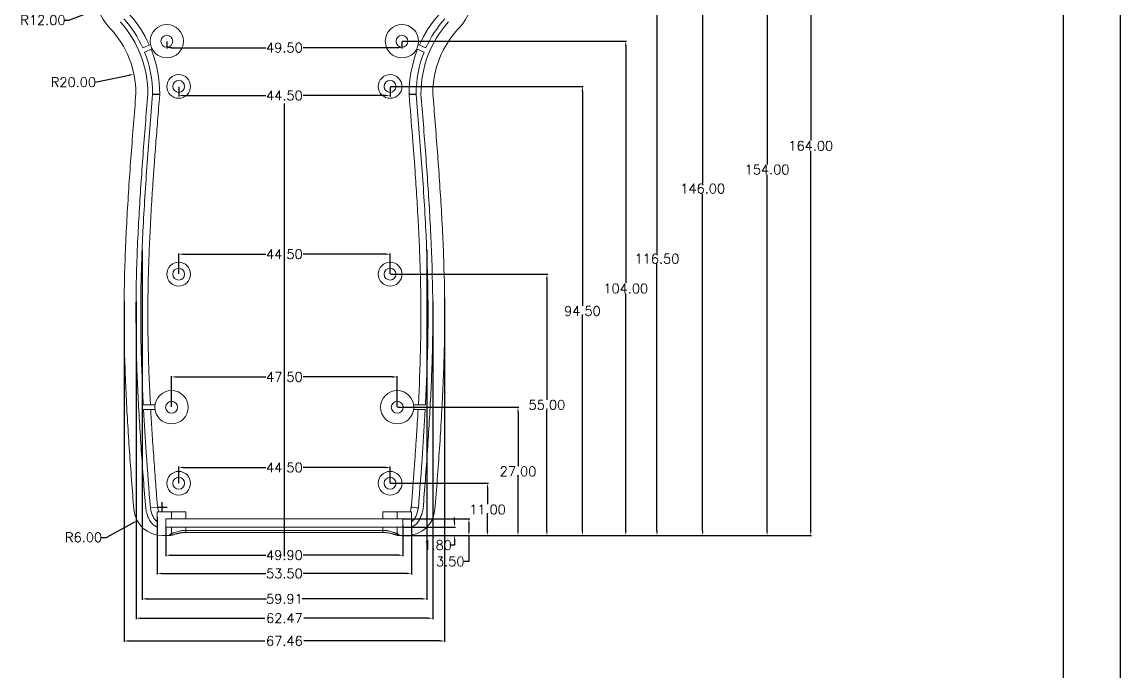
# Model space of a CAD drawing. Header units: inches. Extents: x 1209 to 3085, y 1126 to 1627.
# Drawn here: x 1687.7 to 1918.8, y 1347.2 to 1483.8 of the extents above; entities that cross this region are included whole.
import ezdxf

# ---------------------------------------------------------------- set-up
doc = ezdxf.new("R2010")
doc.units = ezdxf.units.IN
doc.header["$LTSCALE"] = 15
doc.linetypes.add('PHANTOM', pattern=[12.7, 6.35, -1.27, 1.27, -1.27, 1.27, -1.27])
doc.styles.get("Standard").update_dxf_attribs({"font": 'txt', "bigfont": 'gbcbig.shx'})
doc.dimstyles.new('2.5', dxfattribs={"dimtxt": 2, "dimasz": 1, "dimexe": 0.18, "dimexo": 0.0625, "dimgap": 0.09, "dimtad": 0, "dimtih": 1, "dimtoh": 1, "dimzin": 0, "dimdsep": 46, "dimtxsty": 'Standard', "dimcen": 1, "dimadec": 0, "dimazin": 2, "dimtfac": 1, "dimtofl": 0, "dimtmove": 0, "dimatfit": 3, "dimfxl": 1, "dimtolj": 1, "dimtzin": 0, "dimarcsym": 0})

# ---------------------------------------------------------------- blocks, each defined once
blk = doc.blocks.new('*D144')
at = {"color": 0, "lineweight": -2, "transparency": 16777216}
for p, q in [((1778.75, 1378.53), (1778.75, 1379.53)), ((1767.92, 1377.53), (1778.93, 1377.53)), ((1768.68, 1375.73), (1778.93, 1375.73)), ((1778.75, 1373.73), (1777.75, 1373.73)), ((1778.75, 1374.73), (1778.75, 1373.73))]:
    blk.add_line(p, q, dxfattribs=at)
at = {"color": 0, "transparency": 16777216}
for points in [[(1778.58, 1378.53), (1778.91, 1378.53), (1778.75, 1377.53)], [(1778.58, 1374.73), (1778.91, 1374.73), (1778.75, 1375.73)]]:
    blk.add_solid(points, dxfattribs=at)
at = {"layer": 'Defpoints', "color": 0, "transparency": 16777216}
for p in [(1767.86, 1377.53), (1768.62, 1375.73), (1778.75, 1377.53)]:
    blk.add_point(p, dxfattribs=at)
at = {"color": 0, "transparency": 16777216, "insert": (1775.16, 1373.73), "char_height": 2, "attachment_point": 5}
blk.add_mtext('\\A1;1.80', dxfattribs=at)
blk = doc.blocks.new('*D145')
at = {"color": 0, "lineweight": -2, "transparency": 16777216}
for p, q in [((1767.92, 1379.23), (1781.93, 1379.23)), ((1781.75, 1378.23), (1781.75, 1376.73)), ((1767.95, 1375.73), (1781.93, 1375.73)), ((1781.75, 1375.73), (1781.75, 1370.29)), ((1781.75, 1370.29), (1780.75, 1370.29))]:
    blk.add_line(p, q, dxfattribs=at)
at = {"color": 0, "transparency": 16777216}
for points in [[(1781.58, 1378.23), (1781.92, 1378.23), (1781.75, 1379.23)], [(1781.58, 1376.73), (1781.92, 1376.73), (1781.75, 1375.73)]]:
    blk.add_solid(points, dxfattribs=at)
at = {"layer": 'Defpoints', "color": 0, "transparency": 16777216}
for p in [(1767.86, 1379.23), (1781.75, 1379.23), (1767.89, 1375.73)]:
    blk.add_point(p, dxfattribs=at)
at = {"color": 0, "transparency": 16777216, "insert": (1777.83, 1370.29), "char_height": 2, "attachment_point": 5}
blk.add_mtext('\\A1;3.50', dxfattribs=at)
blk = doc.blocks.new('*D146')
at = {"color": 0, "lineweight": -2, "transparency": 16777216}
for p, q in [((1765.22, 1386.73), (1785.85, 1386.73)), ((1785.67, 1385.73), (1785.67, 1382.32)), ((1785.67, 1376.73), (1785.67, 1380.14)), ((1767.95, 1375.73), (1785.85, 1375.73))]:
    blk.add_line(p, q, dxfattribs=at)
at = {"color": 0, "transparency": 16777216}
for points in [[(1785.5, 1385.73), (1785.83, 1385.73), (1785.67, 1386.73)], [(1785.5, 1376.73), (1785.83, 1376.73), (1785.67, 1375.73)]]:
    blk.add_solid(points, dxfattribs=at)
at = {"layer": 'Defpoints', "color": 0, "transparency": 16777216}
for p in [(1765.16, 1386.73), (1785.67, 1386.73), (1767.89, 1375.73)]:
    blk.add_point(p, dxfattribs=at)
at = {"color": 0, "transparency": 16777216, "insert": (1785.67, 1381.23), "char_height": 2, "attachment_point": 5}
blk.add_mtext('\\A1;11.00', dxfattribs=at)
blk = doc.blocks.new('*D147')
at = {"color": 0, "lineweight": -2, "transparency": 16777216}
for p, q in [((1766.72, 1402.73), (1792.27, 1402.73)), ((1792.09, 1401.73), (1792.09, 1390.32)), ((1792.09, 1376.73), (1792.09, 1388.14)), ((1768.01, 1375.73), (1792.27, 1375.73))]:
    blk.add_line(p, q, dxfattribs=at)
at = {"color": 0, "transparency": 16777216}
for points in [[(1791.92, 1401.73), (1792.25, 1401.73), (1792.09, 1402.73)], [(1791.92, 1376.73), (1792.25, 1376.73), (1792.09, 1375.73)]]:
    blk.add_solid(points, dxfattribs=at)
at = {"layer": 'Defpoints', "color": 0, "transparency": 16777216}
for p in [(1766.66, 1402.73), (1792.09, 1402.73), (1767.95, 1375.73)]:
    blk.add_point(p, dxfattribs=at)
at = {"color": 0, "transparency": 16777216, "insert": (1792.09, 1389.23), "char_height": 2, "attachment_point": 5}
blk.add_mtext('\\A1;27.00', dxfattribs=at)
blk = doc.blocks.new('*D148')
at = {"color": 0, "lineweight": -2, "transparency": 16777216}
for p, q in [((1765.22, 1430.73), (1798.35, 1430.73)), ((1798.17, 1429.73), (1798.17, 1404.32)), ((1798.17, 1376.73), (1798.17, 1402.14)), ((1768.08, 1375.73), (1798.35, 1375.73))]:
    blk.add_line(p, q, dxfattribs=at)
at = {"color": 0, "transparency": 16777216}
for points in [[(1798, 1429.73), (1798.33, 1429.73), (1798.17, 1430.73)], [(1798, 1376.73), (1798.33, 1376.73), (1798.17, 1375.73)]]:
    blk.add_solid(points, dxfattribs=at)
at = {"layer": 'Defpoints', "color": 0, "transparency": 16777216}
for p in [(1765.16, 1430.73), (1798.17, 1430.73), (1768.01, 1375.73)]:
    blk.add_point(p, dxfattribs=at)
at = {"color": 0, "transparency": 16777216, "insert": (1798.17, 1403.23), "char_height": 2, "attachment_point": 5}
blk.add_mtext('\\A1;55.00', dxfattribs=at)
blk = doc.blocks.new('*D149')
at = {"color": 0, "lineweight": -2, "transparency": 16777216}
for p, q in [((1765.22, 1470.23), (1805.82, 1470.23)), ((1805.64, 1469.23), (1805.64, 1424.07)), ((1805.64, 1376.73), (1805.64, 1421.89)), ((1768.14, 1375.73), (1805.82, 1375.73))]:
    blk.add_line(p, q, dxfattribs=at)
at = {"color": 0, "transparency": 16777216}
for points in [[(1805.48, 1469.23), (1805.81, 1469.23), (1805.64, 1470.23)], [(1805.48, 1376.73), (1805.81, 1376.73), (1805.64, 1375.73)]]:
    blk.add_solid(points, dxfattribs=at)
at = {"layer": 'Defpoints', "color": 0, "transparency": 16777216}
for p in [(1765.16, 1470.23), (1805.64, 1470.23), (1768.08, 1375.73)]:
    blk.add_point(p, dxfattribs=at)
at = {"color": 0, "transparency": 16777216, "insert": (1805.64, 1422.98), "char_height": 2, "attachment_point": 5}
blk.add_mtext('\\A1;94.50', dxfattribs=at)
blk = doc.blocks.new('*D150')
at = {"color": 0, "lineweight": -2, "transparency": 16777216}
for p, q in [((1767.72, 1479.73), (1814.95, 1479.73)), ((1814.77, 1478.73), (1814.77, 1428.82)), ((1814.77, 1376.73), (1814.77, 1426.64)), ((1768.68, 1375.73), (1814.95, 1375.73))]:
    blk.add_line(p, q, dxfattribs=at)
at = {"color": 0, "transparency": 16777216}
for points in [[(1814.6, 1478.73), (1814.94, 1478.73), (1814.77, 1479.73)], [(1814.6, 1376.73), (1814.94, 1376.73), (1814.77, 1375.73)]]:
    blk.add_solid(points, dxfattribs=at)
at = {"layer": 'Defpoints', "color": 0, "transparency": 16777216}
for p in [(1767.66, 1479.73), (1814.77, 1479.73), (1768.62, 1375.73)]:
    blk.add_point(p, dxfattribs=at)
at = {"color": 0, "transparency": 16777216, "insert": (1814.77, 1427.73), "char_height": 2, "attachment_point": 5}
blk.add_mtext('\\A1;104.00', dxfattribs=at)
blk = doc.blocks.new('*D151')
at = {"color": 0, "lineweight": -2, "transparency": 16777216}
for p, q in [((1775.47, 1492.23), (1821.52, 1492.23)), ((1821.34, 1491.23), (1821.34, 1435.07)), ((1821.34, 1376.73), (1821.34, 1432.89)), ((1768.14, 1375.73), (1821.52, 1375.73))]:
    blk.add_line(p, q, dxfattribs=at)
at = {"color": 0, "transparency": 16777216}
for points in [[(1821.17, 1491.23), (1821.5, 1491.23), (1821.34, 1492.23)], [(1821.17, 1376.73), (1821.5, 1376.73), (1821.34, 1375.73)]]:
    blk.add_solid(points, dxfattribs=at)
at = {"layer": 'Defpoints', "color": 0, "transparency": 16777216}
for p in [(1775.41, 1492.23), (1768.08, 1375.73), (1821.34, 1375.73)]:
    blk.add_point(p, dxfattribs=at)
at = {"color": 0, "transparency": 16777216, "insert": (1821.34, 1433.98), "char_height": 2, "attachment_point": 5}
blk.add_mtext('\\A1;116.50', dxfattribs=at)
blk = doc.blocks.new('*D152')
at = {"color": 0, "lineweight": -2, "transparency": 16777216}
for p, q in [((1775.22, 1521.73), (1831.14, 1521.73)), ((1830.96, 1520.73), (1830.96, 1449.82)), ((1830.96, 1376.73), (1830.96, 1447.64)), ((1767.65, 1375.73), (1831.14, 1375.73))]:
    blk.add_line(p, q, dxfattribs=at)
at = {"color": 0, "transparency": 16777216}
for points in [[(1830.79, 1520.73), (1831.13, 1520.73), (1830.96, 1521.73)], [(1830.79, 1376.73), (1831.13, 1376.73), (1830.96, 1375.73)]]:
    blk.add_solid(points, dxfattribs=at)
at = {"layer": 'Defpoints', "color": 0, "transparency": 16777216}
for p in [(1775.16, 1521.73), (1830.96, 1521.73), (1767.59, 1375.73)]:
    blk.add_point(p, dxfattribs=at)
at = {"color": 0, "transparency": 16777216, "insert": (1830.96, 1448.73), "char_height": 2, "attachment_point": 5}
blk.add_mtext('\\A1;146.00', dxfattribs=at)
blk = doc.blocks.new('*D153')
at = {"color": 0, "lineweight": -2, "transparency": 16777216}
for p, q in [((1772.72, 1529.73), (1844.7, 1529.73)), ((1844.52, 1528.73), (1844.52, 1453.82)), ((1844.52, 1376.73), (1844.52, 1451.64)), ((1767.95, 1375.73), (1844.7, 1375.73))]:
    blk.add_line(p, q, dxfattribs=at)
at = {"color": 0, "transparency": 16777216}
for points in [[(1844.35, 1528.73), (1844.69, 1528.73), (1844.52, 1529.73)], [(1844.35, 1376.73), (1844.69, 1376.73), (1844.52, 1375.73)]]:
    blk.add_solid(points, dxfattribs=at)
at = {"layer": 'Defpoints', "color": 0, "transparency": 16777216}
for p in [(1772.66, 1529.73), (1767.89, 1375.73), (1844.52, 1375.73)]:
    blk.add_point(p, dxfattribs=at)
at = {"color": 0, "transparency": 16777216, "insert": (1844.52, 1452.73), "char_height": 2, "attachment_point": 5}
blk.add_mtext('\\A1;154.00', dxfattribs=at)
blk = doc.blocks.new('*D157')
at = {"color": 0, "lineweight": -2, "transparency": 16777216}
for p, q in [((1769.16, 1539.73), (1853.9, 1539.73)), ((1853.72, 1538.73), (1853.72, 1458.82)), ((1853.72, 1376.73), (1853.72, 1456.64)), ((1767.65, 1375.73), (1853.9, 1375.73))]:
    blk.add_line(p, q, dxfattribs=at)
at = {"color": 0, "transparency": 16777216}
for points in [[(1853.55, 1538.73), (1853.88, 1538.73), (1853.72, 1539.73)], [(1853.55, 1376.73), (1853.88, 1376.73), (1853.72, 1375.73)]]:
    blk.add_solid(points, dxfattribs=at)
at = {"layer": 'Defpoints', "color": 0, "transparency": 16777216}
for p in [(1769.09, 1539.73), (1853.72, 1539.73), (1767.59, 1375.73)]:
    blk.add_point(p, dxfattribs=at)
at = {"color": 0, "transparency": 16777216, "insert": (1853.72, 1457.73), "char_height": 2, "attachment_point": 5}
blk.add_mtext('\\A1;164.00', dxfattribs=at)
blk = doc.blocks.new('*D166')
at = {"color": 0, "lineweight": -2, "transparency": 16777216}
for p, q in [((1718.16, 1479.67), (1718.16, 1478.2)), ((1767.66, 1479.67), (1767.66, 1478.2)), ((1719.16, 1478.38), (1738.98, 1478.38)), ((1766.66, 1478.38), (1746.83, 1478.38))]:
    blk.add_line(p, q, dxfattribs=at)
at = {"color": 0, "transparency": 16777216}
for points in [[(1719.16, 1478.54), (1719.16, 1478.21), (1718.16, 1478.38)], [(1766.66, 1478.54), (1766.66, 1478.21), (1767.66, 1478.38)]]:
    blk.add_solid(points, dxfattribs=at)
at = {"layer": 'Defpoints', "color": 0, "transparency": 16777216}
for p in [(1718.16, 1479.73), (1767.66, 1479.73), (1767.66, 1478.38)]:
    blk.add_point(p, dxfattribs=at)
at = {"color": 0, "transparency": 16777216, "insert": (1742.91, 1478.38), "char_height": 2, "attachment_point": 5}
blk.add_mtext('\\A1;49.50', dxfattribs=at)
blk = doc.blocks.new('*D167')
at = {"color": 0, "lineweight": -2, "transparency": 16777216}
for p, q in [((1720.66, 1470.17), (1720.66, 1468.13)), ((1721.66, 1468.31), (1738.98, 1468.31)), ((1764.16, 1468.31), (1746.83, 1468.31)), ((1765.16, 1470.17), (1765.16, 1468.13))]:
    blk.add_line(p, q, dxfattribs=at)
at = {"color": 0, "transparency": 16777216}
for points in [[(1721.66, 1468.47), (1721.66, 1468.14), (1720.66, 1468.31)], [(1764.16, 1468.47), (1764.16, 1468.14), (1765.16, 1468.31)]]:
    blk.add_solid(points, dxfattribs=at)
at = {"layer": 'Defpoints', "color": 0, "transparency": 16777216}
for p in [(1720.66, 1470.23), (1765.16, 1470.23), (1720.66, 1468.31)]:
    blk.add_point(p, dxfattribs=at)
at = {"color": 0, "transparency": 16777216, "insert": (1742.91, 1468.31), "char_height": 2, "attachment_point": 5}
blk.add_mtext('\\A1;44.50', dxfattribs=at)
blk = doc.blocks.new('*D168')
at = {"color": 0, "lineweight": -2, "transparency": 16777216}
for p, q in [((1720.66, 1430.79), (1720.66, 1435.11)), ((1721.66, 1434.93), (1738.98, 1434.93)), ((1764.16, 1434.93), (1746.83, 1434.93)), ((1765.16, 1430.79), (1765.16, 1435.11))]:
    blk.add_line(p, q, dxfattribs=at)
at = {"color": 0, "transparency": 16777216}
for points in [[(1721.66, 1435.1), (1721.66, 1434.77), (1720.66, 1434.93)], [(1764.16, 1435.1), (1764.16, 1434.77), (1765.16, 1434.93)]]:
    blk.add_solid(points, dxfattribs=at)
at = {"layer": 'Defpoints', "color": 0, "transparency": 16777216}
for p in [(1765.16, 1434.93), (1720.66, 1430.73), (1765.16, 1430.73)]:
    blk.add_point(p, dxfattribs=at)
at = {"color": 0, "transparency": 16777216, "insert": (1742.91, 1434.93), "char_height": 2, "attachment_point": 5}
blk.add_mtext('\\A1;44.50', dxfattribs=at)
blk = doc.blocks.new('*D169')
at = {"color": 0, "lineweight": -2, "transparency": 16777216}
for p, q in [((1719.16, 1402.79), (1719.16, 1409.29)), ((1720.16, 1409.11), (1738.98, 1409.11)), ((1765.66, 1409.11), (1746.83, 1409.11)), ((1766.66, 1402.79), (1766.66, 1409.29))]:
    blk.add_line(p, q, dxfattribs=at)
at = {"color": 0, "transparency": 16777216}
for points in [[(1720.16, 1409.27), (1720.16, 1408.94), (1719.16, 1409.11)], [(1765.66, 1409.27), (1765.66, 1408.94), (1766.66, 1409.11)]]:
    blk.add_solid(points, dxfattribs=at)
at = {"layer": 'Defpoints', "color": 0, "transparency": 16777216}
for p in [(1766.66, 1409.11), (1719.16, 1402.73), (1766.66, 1402.73)]:
    blk.add_point(p, dxfattribs=at)
at = {"color": 0, "transparency": 16777216, "insert": (1742.91, 1409.11), "char_height": 2, "attachment_point": 5}
blk.add_mtext('\\A1;47.50', dxfattribs=at)
blk = doc.blocks.new('*D170')
at = {"color": 0, "lineweight": -2, "transparency": 16777216}
for p, q in [((1720.66, 1386.79), (1720.66, 1390.23)), ((1721.66, 1390.05), (1738.98, 1390.05)), ((1764.16, 1390.05), (1746.83, 1390.05)), ((1765.16, 1386.79), (1765.16, 1390.23))]:
    blk.add_line(p, q, dxfattribs=at)
at = {"color": 0, "transparency": 16777216}
for points in [[(1721.66, 1390.22), (1721.66, 1389.88), (1720.66, 1390.05)], [(1764.16, 1390.22), (1764.16, 1389.88), (1765.16, 1390.05)]]:
    blk.add_solid(points, dxfattribs=at)
at = {"layer": 'Defpoints', "color": 0, "transparency": 16777216}
for p in [(1765.16, 1390.05), (1720.66, 1386.73), (1765.16, 1386.73)]:
    blk.add_point(p, dxfattribs=at)
at = {"color": 0, "transparency": 16777216, "insert": (1742.91, 1390.05), "char_height": 2, "attachment_point": 5}
blk.add_mtext('\\A1;44.50', dxfattribs=at)
blk = doc.blocks.new('*D171')
at = {"color": 0, "lineweight": -2, "transparency": 16777216}
for p, q in [((1767.86, 1377.96), (1767.86, 1371.42)), ((1717.96, 1377.47), (1717.96, 1371.42)), ((1718.96, 1371.6), (1738.98, 1371.6)), ((1766.86, 1371.6), (1746.83, 1371.6))]:
    blk.add_line(p, q, dxfattribs=at)
at = {"color": 0, "transparency": 16777216}
for points in [[(1718.96, 1371.77), (1718.96, 1371.43), (1717.96, 1371.6)], [(1766.86, 1371.77), (1766.86, 1371.43), (1767.86, 1371.6)]]:
    blk.add_solid(points, dxfattribs=at)
at = {"layer": 'Defpoints', "color": 0, "transparency": 16777216}
for p in [(1767.86, 1378.03), (1717.96, 1377.53), (1767.86, 1371.6)]:
    blk.add_point(p, dxfattribs=at)
at = {"color": 0, "transparency": 16777216, "insert": (1742.91, 1371.6), "char_height": 2, "attachment_point": 5}
blk.add_mtext('\\A1;49.90', dxfattribs=at)
blk = doc.blocks.new('*D172')
at = {"color": 0, "lineweight": -2, "transparency": 16777216}
for p, q in [((1716.16, 1379.58), (1716.16, 1367.57)), ((1769.66, 1377.97), (1769.66, 1367.57)), ((1717.16, 1367.75), (1738.98, 1367.75)), ((1768.66, 1367.75), (1746.83, 1367.75))]:
    blk.add_line(p, q, dxfattribs=at)
at = {"color": 0, "transparency": 16777216}
for points in [[(1717.16, 1367.92), (1717.16, 1367.59), (1716.16, 1367.75)], [(1768.66, 1367.92), (1768.66, 1367.59), (1769.66, 1367.75)]]:
    blk.add_solid(points, dxfattribs=at)
at = {"layer": 'Defpoints', "color": 0, "transparency": 16777216}
for p in [(1716.16, 1379.64), (1769.66, 1378.03), (1769.66, 1367.75)]:
    blk.add_point(p, dxfattribs=at)
at = {"color": 0, "transparency": 16777216, "insert": (1742.91, 1367.75), "char_height": 2, "attachment_point": 5}
blk.add_mtext('\\A1;53.50', dxfattribs=at)
blk = doc.blocks.new('*D173')
at = {"color": 0, "lineweight": -2, "transparency": 16777216}
for p, q in [((1709.17, 1424.95), (1709.17, 1353.38)), ((1776.63, 1425.74), (1776.63, 1353.38)), ((1710.17, 1353.56), (1738.81, 1353.56)), ((1775.63, 1353.56), (1746.99, 1353.56))]:
    blk.add_line(p, q, dxfattribs=at)
at = {"color": 0, "transparency": 16777216}
for points in [[(1710.17, 1353.73), (1710.17, 1353.39), (1709.17, 1353.56)], [(1775.63, 1353.73), (1775.63, 1353.39), (1776.63, 1353.56)]]:
    blk.add_solid(points, dxfattribs=at)
at = {"layer": 'Defpoints', "color": 0, "transparency": 16777216}
for p in [(1709.17, 1425.01), (1776.63, 1425.8), (1776.63, 1353.56)]:
    blk.add_point(p, dxfattribs=at)
at = {"color": 0, "transparency": 16777216, "insert": (1742.9, 1353.56), "char_height": 2, "attachment_point": 5}
blk.add_mtext('\\A1;67.46', dxfattribs=at)
blk = doc.blocks.new('*D174')
at = {"color": 0, "lineweight": -2, "transparency": 16777216}
for p, q in [((1711.67, 1424.99), (1711.67, 1358.16)), ((1774.14, 1424.99), (1774.14, 1358.16)), ((1712.67, 1358.34), (1738.82, 1358.34)), ((1773.14, 1358.34), (1747, 1358.34))]:
    blk.add_line(p, q, dxfattribs=at)
at = {"color": 0, "transparency": 16777216}
for points in [[(1712.67, 1358.51), (1712.67, 1358.18), (1711.67, 1358.34)], [(1773.14, 1358.51), (1773.14, 1358.18), (1774.14, 1358.34)]]:
    blk.add_solid(points, dxfattribs=at)
at = {"layer": 'Defpoints', "color": 0, "transparency": 16777216}
for p in [(1711.67, 1425.06), (1774.14, 1425.06), (1774.14, 1358.34)]:
    blk.add_point(p, dxfattribs=at)
at = {"color": 0, "transparency": 16777216, "insert": (1742.91, 1358.34), "char_height": 2, "attachment_point": 5}
blk.add_mtext('\\A1;62.47', dxfattribs=at)
blk = doc.blocks.new('*D175')
at = {"color": 0, "lineweight": -2, "transparency": 16777216}
for p, q in [((1712.95, 1435.86), (1712.95, 1362.23)), ((1772.86, 1435.86), (1772.86, 1362.23)), ((1713.95, 1362.41), (1739.15, 1362.41)), ((1771.86, 1362.41), (1746.66, 1362.41))]:
    blk.add_line(p, q, dxfattribs=at)
at = {"color": 0, "transparency": 16777216}
for points in [[(1713.95, 1362.58), (1713.95, 1362.25), (1712.95, 1362.41)], [(1771.86, 1362.58), (1771.86, 1362.25), (1772.86, 1362.41)]]:
    blk.add_solid(points, dxfattribs=at)
at = {"layer": 'Defpoints', "color": 0, "transparency": 16777216}
for p in [(1712.95, 1435.93), (1772.86, 1435.93), (1712.95, 1362.41)]:
    blk.add_point(p, dxfattribs=at)
at = {"color": 0, "transparency": 16777216, "insert": (1742.91, 1362.41), "char_height": 2, "attachment_point": 5}
blk.add_mtext('\\A1;59.91', dxfattribs=at)
blk = doc.blocks.new('*D177')
at = {"color": 0, "lineweight": -2, "transparency": 16777216}
for p, q in [((1714.91, 1489.73), (1714.91, 1491.73)), ((1713.91, 1490.73), (1715.91, 1490.73)), ((1696.5, 1484.19), (1697.5, 1484.19)), ((1697.5, 1484.19), (1702.74, 1486.16))]:
    blk.add_line(p, q, dxfattribs=at)
at = {"color": 0, "transparency": 16777216}
blk.add_solid([(1702.68, 1486.31), (1702.8, 1486), (1703.67, 1486.51)], dxfattribs=at)
at = {"layer": 'Defpoints', "color": 0, "transparency": 16777216}
for p in [(1714.91, 1490.73), (1703.67, 1486.51)]:
    blk.add_point(p, dxfattribs=at)
at = {"color": 0, "transparency": 16777216, "insert": (1692.08, 1484.19), "char_height": 2, "attachment_point": 5}
blk.add_mtext('\\A1;R12.00', dxfattribs=at)
blk = doc.blocks.new('*D178')
at = {"color": 0, "lineweight": -2, "transparency": 16777216}
blk.add_line((1703.08, 1471.12), (1710.26, 1472.61), dxfattribs=at)
at = {"color": 0, "transparency": 16777216}
blk.add_solid([(1710.22, 1472.78), (1710.29, 1472.45), (1711.24, 1472.82)], dxfattribs=at)
at = {"layer": 'Defpoints', "color": 0, "transparency": 16777216}
for p in [(1711.24, 1472.82), (1691.66, 1468.74)]:
    blk.add_point(p, dxfattribs=at)
at = {"color": 0, "transparency": 16777216, "insert": (1698.49, 1471.12), "char_height": 2, "attachment_point": 5}
blk.add_mtext('\\A1;R20.00', dxfattribs=at)
blk = doc.blocks.new('*D179')
at = {"color": 0, "lineweight": -2, "transparency": 16777216}
for p, q in [((1717.2, 1380.73), (1717.2, 1382.73)), ((1716.2, 1381.73), (1718.2, 1381.73)), ((1705.39, 1375.36), (1711.04, 1378.4)), ((1704.39, 1375.36), (1705.39, 1375.36))]:
    blk.add_line(p, q, dxfattribs=at)
at = {"color": 0, "transparency": 16777216}
blk.add_solid([(1710.96, 1378.55), (1711.11, 1378.26), (1711.92, 1378.88)], dxfattribs=at)
at = {"layer": 'Defpoints', "color": 0, "transparency": 16777216}
for p in [(1717.2, 1381.73), (1711.92, 1378.88)]:
    blk.add_point(p, dxfattribs=at)
at = {"color": 0, "transparency": 16777216, "insert": (1700.63, 1375.36), "char_height": 2, "attachment_point": 5}
blk.add_mtext('\\A1;R6.00', dxfattribs=at)

msp = doc.modelspace()

# ---------------------------------------------------------------- linework, layer by layer
for p, q in [((1918.824, 1627.302), (1918.824, 1125.657)), ((1906.881, 1615.358), (1906.881, 1137.601))]:
    msp.add_line(p, q)
at = {"color": 1, "linetype": 'PHANTOM', "lineweight": 30}
msp.add_line((1742.907, 1371.386), (1742.907, 1544.075), dxfattribs=at)
at = {"color": 7, "linetype": 'Continuous', "lineweight": 15}
for p, q in [((1708.384, 1483.79), (1708.397, 1483.777)), ((1777.431, 1483.79), (1777.418, 1483.777)), ((1714.718, 1479.082), (1713.101, 1478.357)), ((1715.044, 1478.132), (1713.491, 1477.435)), ((1770.771, 1478.132), (1772.324, 1477.435)), ((1771.097, 1479.082), (1772.714, 1478.357)), ((1715.154, 1468.559), (1715.157, 1468.635)), ((1715.154, 1468.559), (1716.651, 1468.467)), ((1716.657, 1468.599), (1715.157, 1468.635)), ((1716.657, 1468.599), (1716.651, 1468.467)), ((1770.658, 1468.635), (1769.158, 1468.599)), ((1769.164, 1468.467), (1769.158, 1468.599)), ((1770.661, 1468.559), (1769.164, 1468.467)), ((1770.661, 1468.559), (1770.658, 1468.635)), ((1713.203, 1403.23), (1715.693, 1403.23)), ((1772.612, 1403.23), (1770.122, 1403.23)), ((1713.257, 1402.23), (1715.693, 1402.23)), ((1772.558, 1402.23), (1770.122, 1402.23)), ((1713.706, 1381.453), (1713.718, 1381.358)), ((1714.701, 1381.541), (1716.19, 1381.736)), ((1719.157, 1380.73), (1716.157, 1380.73)), ((1716.157, 1380.73), (1716.157, 1377.484)), ((1719.157, 1380.73), (1719.157, 1379.23)), ((1719.157, 1380.73), (1722.158, 1380.73)), ((1722.158, 1380.73), (1722.158, 1379.23)), ((1763.657, 1379.23), (1763.657, 1380.73)), ((1763.657, 1380.73), (1766.658, 1380.73)), ((1766.658, 1380.73), (1766.658, 1379.23)), ((1766.658, 1380.73), (1769.658, 1380.73)), ((1769.658, 1380.73), (1769.658, 1377.484)), ((1772.109, 1381.453), (1772.097, 1381.358)), ((1719.157, 1379.23), (1717.958, 1379.23)), ((1717.958, 1379.23), (1717.958, 1377.53)), ((1722.158, 1379.23), (1719.157, 1379.23)), ((1763.657, 1379.23), (1722.158, 1379.23)), ((1766.658, 1379.23), (1763.657, 1379.23)), ((1767.857, 1379.23), (1766.658, 1379.23)), ((1767.857, 1377.53), (1767.857, 1379.23)), ((1718.658, 1375.73), (1717.195, 1375.73)), ((1717.958, 1377.53), (1719.157, 1377.53)), ((1718.658, 1375.73), (1719.157, 1376.23)), ((1718.803, 1375.73), (1718.658, 1375.73)), ((1719.283, 1376.23), (1718.803, 1375.73)), ((1719.157, 1377.53), (1719.157, 1376.23)), ((1719.157, 1377.53), (1722.158, 1377.53)), ((1719.157, 1376.23), (1719.283, 1376.23)), ((1722.158, 1377.53), (1722.158, 1376.831)), ((1722.158, 1377.53), (1763.657, 1377.53)), ((1722.158, 1376.831), (1722.158, 1376.386)), ((1722.158, 1376.831), (1763.657, 1376.831)), ((1763.657, 1376.386), (1722.158, 1376.386)), ((1763.657, 1376.831), (1763.657, 1377.53)), ((1763.657, 1377.53), (1766.658, 1377.53)), ((1763.657, 1376.831), (1763.657, 1376.386)), ((1766.532, 1376.23), (1766.658, 1376.23)), ((1766.532, 1376.23), (1767.012, 1375.73)), ((1766.658, 1377.53), (1766.658, 1376.23)), ((1766.658, 1377.53), (1767.857, 1377.53)), ((1766.658, 1376.23), (1767.157, 1375.73)), ((1768.62, 1375.73), (1767.157, 1375.73))]:
    msp.add_line(p, q, dxfattribs=at)
for centre, radius in [((1718.157, 1479.73), 3.5), ((1767.657, 1479.73), 3.5), ((1718.157, 1479.73), 1.25), ((1767.657, 1479.73), 1.25), ((1720.657, 1470.23), 2.5), ((1765.157, 1470.23), 2.5), ((1720.657, 1470.23), 1.25), ((1765.157, 1470.23), 1.25), ((1720.657, 1430.73), 2.5), ((1765.157, 1430.73), 2.5), ((1720.657, 1430.73), 1.25), ((1765.157, 1430.73), 1.25), ((1719.157, 1402.73), 3.5), ((1766.657, 1402.73), 3.5), ((1719.157, 1402.73), 1.25), ((1766.657, 1402.73), 1.25), ((1720.657, 1386.73), 2.5), ((1720.657, 1386.73), 1.25), ((1765.157, 1386.73), 2.5), ((1765.157, 1386.73), 1.25)]:
    msp.add_circle(centre, radius, dxfattribs=at)
for centre, radius, start, end in [((1714.907, 1490.73), 12, 180, 223.40101), ((1770.907, 1490.73), 12, 316.59899, 0), ((1691.657, 1468.743), 23.5, 24.1475, 41.92808), ((1691.657, 1468.743), 25, 24.1475, 41.98283), ((1794.157, 1468.743), 25, 138.01713, 155.8525), ((1794.157, 1468.743), 23.5, 138.07192, 155.8525), ((1691.657, 1468.743), 20, 0, 43.40101), ((1691.657, 1468.743), 22.5, 359.73623, 41.92808), ((1794.157, 1468.743), 22.5, 138.07192, 180.26377), ((1794.157, 1468.743), 20, 136.59899, 180), ((1691.657, 1468.743), 23.5, 359.73622, 21.70864), ((1691.657, 1468.743), 25, 359.67001, 21.85505), ((1794.157, 1468.743), 25, 158.14495, 180.32999), ((1794.157, 1468.743), 23.5, 158.29136, 180.26378), ((1717.195, 1381.73), 6, 184.54524, 270), ((1768.62, 1381.73), 6, 270, 355.45476)]:
    msp.add_arc(centre, radius, start, end, dxfattribs=at)
for points, knots in [([(1711.214, 1381.255), (1710.895, 1385.337), (1710.259, 1393.496), (1709.519, 1405.744), (1709.105, 1417.997), (1709.189, 1430.448), (1709.747, 1443.089), (1710.623, 1455.917), (1711.313, 1464.467), (1711.657, 1468.743)], [0, 0, 0, 0, 0.1401684, 0.2801852, 0.4200297, 0.5598069, 0.7063656, 0.8531182, 1, 1, 1, 1]), ([(1713.706, 1381.453), (1713.389, 1385.514), (1712.755, 1393.636), (1712.017, 1405.833), (1711.604, 1418.05), (1711.69, 1430.473), (1712.251, 1443.081), (1713.126, 1455.866), (1713.814, 1464.382), (1714.157, 1468.639)], [0, 0, 0, 0, 0.1399466, 0.279848, 0.4197633, 0.559793, 0.7065115, 0.853256, 1, 1, 1, 1]), ([(1713.203, 1403.23), (1713.017, 1407.291), (1712.645, 1415.413), (1712.629, 1427.616), (1713.103, 1440.544), (1713.995, 1454.192), (1714.767, 1463.768), (1715.154, 1468.559)], [0, 0, 0, 0, 0.1864112, 0.372834, 0.5594197, 0.7795896, 1, 1, 1, 1]), ([(1716.652, 1468.467), (1716.505, 1466.632), (1716.226, 1463.158), (1715.844, 1458.24), (1715.519, 1453.906), (1715.25, 1450.158), (1714.966, 1445.896), (1714.685, 1441.025), (1714.427, 1435.449), (1714.252, 1430.172), (1714.156, 1425.074), (1714.153, 1419.969), (1714.242, 1414.672), (1714.421, 1409.116), (1714.598, 1405.274), (1714.704, 1403.284), (1714.707, 1403.23)], [0, 0, 0, 0, 0.08452125, 0.16004237, 0.22656381, 0.2840862, 0.33261056, 0.42270794, 0.50815579, 0.58896724, 0.66515781, 0.7422877, 0.82338188, 0.90846196, 0.99754664, 1, 1, 1, 1]), ([(1771.108, 1403.23), (1771.111, 1403.287), (1771.315, 1407.132), (1771.609, 1414.423), (1771.692, 1423.324), (1771.562, 1430.187), (1771.387, 1435.462), (1771.129, 1441.036), (1770.801, 1446.717), (1770.371, 1452.945), (1769.826, 1460.164), (1769.398, 1465.518), (1769.163, 1468.467)], [0, 0, 0, 0, 0.0025958, 0.1768261, 0.3350863, 0.4112571, 0.4920446, 0.5774644, 0.6675296, 0.7533337, 0.8641561, 1, 1, 1, 1]), ([(1772.612, 1403.23), (1772.798, 1407.291), (1773.171, 1415.413), (1773.186, 1427.616), (1772.712, 1440.544), (1771.82, 1454.192), (1771.047, 1463.768), (1770.661, 1468.559)], [0, 0, 0, 0, 0.1864112, 0.372834, 0.5594196, 0.7795895, 1, 1, 1, 1]), ([(1772.109, 1381.453), (1772.426, 1385.514), (1773.06, 1393.636), (1773.798, 1405.833), (1774.211, 1418.05), (1774.125, 1430.473), (1773.564, 1443.081), (1772.689, 1455.866), (1772.001, 1464.382), (1771.658, 1468.639)], [0, 0, 0, 0, 0.1399466, 0.279848, 0.4197632, 0.559793, 0.7065115, 0.853256, 1, 1, 1, 1]), ([(1774.157, 1468.743), (1774.487, 1464.661), (1775.145, 1456.5), (1775.995, 1444.254), (1776.574, 1432.004), (1776.735, 1419.553), (1776.357, 1406.91), (1775.601, 1394.079), (1774.934, 1385.531), (1774.601, 1381.255)], [0, 0, 0, 0, 0.1402084, 0.2803013, 0.4202194, 0.5600037, 0.7064897, 0.8531598, 1, 1, 1, 1]), ([(1714.703, 1381.532), (1714.398, 1385.395), (1713.853, 1392.29), (1713.439, 1399.194), (1713.257, 1402.23)], [0, 0, 0, 0, 0.560261, 1, 1, 1, 1]), ([(1714.761, 1402.23), (1714.8, 1401.533), (1714.882, 1400.092), (1715.02, 1397.865), (1715.174, 1395.504), (1715.345, 1393.008), (1715.532, 1390.377), (1715.736, 1387.613), (1715.956, 1384.714), (1716.112, 1382.736), (1716.191, 1381.725)], [0, 0, 0, 0, 0.101983, 0.2105398, 0.3256719, 0.4473805, 0.5756668, 0.7105316, 0.8519758, 1, 1, 1, 1]), ([(1769.624, 1381.725), (1769.729, 1383.063), (1769.932, 1385.658), (1770.215, 1389.433), (1770.469, 1392.97), (1770.692, 1396.268), (1770.888, 1399.328), (1771, 1401.29), (1771.054, 1402.23)], [0, 0, 0, 0, 0.1958137, 0.3799657, 0.552458, 0.7132926, 0.8624721, 1, 1, 1, 1]), ([(1771.112, 1381.532), (1771.417, 1385.395), (1771.961, 1392.29), (1772.376, 1399.194), (1772.558, 1402.23)], [0, 0, 0, 0, 0.5602606, 1, 1, 1, 1]), ([(1713.718, 1381.358), (1713.799, 1380.967), (1713.954, 1380.219), (1714.37, 1379.187), (1714.899, 1378.393), (1715.506, 1377.817), (1715.94, 1377.595), (1716.157, 1377.484)], [0, 0, 0, 0, 0.2511664, 0.4797633, 0.694733, 0.8473657, 1, 1, 1, 1]), ([(1716.193, 1381.725), (1716.228, 1381.544), (1716.295, 1381.207), (1716.403, 1380.881), (1716.452, 1380.73)], [0, 0, 0, 0, 0.5370457, 1, 1, 1, 1]), ([(1769.362, 1380.73), (1769.383, 1380.787), (1769.424, 1380.905), (1769.479, 1381.091), (1769.531, 1381.29), (1769.579, 1381.503), (1769.608, 1381.65), (1769.622, 1381.725)], [0, 0, 0, 0, 0.1765399, 0.3645778, 0.5643659, 0.7761145, 1, 1, 1, 1]), ([(1769.658, 1378.623), (1769.851, 1378.792), (1770.264, 1379.152), (1770.802, 1380.145), (1770.989, 1380.981), (1771.112, 1381.532)], [0, 0, 0, 0, 0.2298866, 0.4917602, 1, 1, 1, 1]), ([(1772.097, 1381.358), (1772.016, 1380.967), (1771.861, 1380.219), (1771.445, 1379.187), (1770.915, 1378.393), (1770.309, 1377.817), (1769.875, 1377.595), (1769.658, 1377.484)], [0, 0, 0, 0, 0.2511631, 0.4797623, 0.6947483, 0.8473641, 1, 1, 1, 1]), ([(1722.157, 1376.386), (1722.101, 1376.386), (1721.987, 1376.386), (1721.817, 1376.379), (1721.65, 1376.369), (1721.483, 1376.354), (1721.319, 1376.335), (1721.156, 1376.312), (1720.995, 1376.285), (1720.836, 1376.254), (1720.678, 1376.22), (1720.522, 1376.184), (1720.368, 1376.145), (1720.215, 1376.104), (1720.025, 1376.051), (1719.807, 1375.988), (1719.575, 1375.919), (1719.368, 1375.856), (1719.186, 1375.804), (1719.031, 1375.763), (1718.9, 1375.736), (1718.836, 1375.732), (1718.803, 1375.73)], [0, 0, 0, 0, 0.036313, 0.0723721, 0.1083068, 0.1442483, 0.1803273, 0.2166733, 0.253413, 0.2906688, 0.3285583, 0.3671933, 0.4066793, 0.4471151, 0.4885925, 0.5633924, 0.6367043, 0.7090588, 0.7810076, 0.8531118, 0.9259288, 1, 1, 1, 1]), ([(1719.283, 1376.23), (1719.297, 1376.231), (1719.327, 1376.231), (1719.382, 1376.239), (1719.446, 1376.252), (1719.521, 1376.271), (1719.606, 1376.295), (1719.742, 1376.336), (1719.978, 1376.416), (1720.353, 1376.534), (1720.784, 1376.653), (1721.159, 1376.737), (1721.451, 1376.785), (1721.694, 1376.813), (1721.929, 1376.83), (1722.083, 1376.831), (1722.157, 1376.831)], [0, 0, 0, 0, 0.03787576, 0.07718523, 0.11797226, 0.1602761, 0.20413191, 0.24957126, 0.35292345, 0.50006918, 0.64571737, 0.75048596, 0.81786579, 0.88182692, 0.94249085, 1, 1, 1, 1]), ([(1763.657, 1376.831), (1763.707, 1376.831), (1763.807, 1376.831), (1763.96, 1376.824), (1764.118, 1376.812), (1764.279, 1376.795), (1764.444, 1376.772), (1764.682, 1376.732), (1765.031, 1376.653), (1765.462, 1376.534), (1765.837, 1376.416), (1766.091, 1376.33), (1766.254, 1376.282), (1766.369, 1376.252), (1766.463, 1376.233), (1766.51, 1376.231), (1766.532, 1376.23)], [0, 0, 0, 0, 0.0379912, 0.0773676, 0.1181751, 0.1604546, 0.204243, 0.2495735, 0.3543268, 0.5000159, 0.6471343, 0.7505029, 0.8180305, 0.882042, 0.942653, 1, 1, 1, 1]), ([(1767.012, 1375.73), (1766.995, 1375.731), (1766.961, 1375.732), (1766.901, 1375.74), (1766.833, 1375.753), (1766.758, 1375.77), (1766.676, 1375.791), (1766.586, 1375.816), (1766.489, 1375.844), (1766.384, 1375.875), (1766.272, 1375.909), (1766.152, 1375.945), (1766.025, 1375.983), (1765.891, 1376.022), (1765.708, 1376.074), (1765.474, 1376.139), (1765.186, 1376.21), (1764.892, 1376.273), (1764.592, 1376.323), (1764.286, 1376.36), (1763.973, 1376.383), (1763.763, 1376.385), (1763.657, 1376.386)], [0, 0, 0, 0, 0.0400673, 0.0797025, 0.1189875, 0.1580067, 0.196846, 0.2355925, 0.2743341, 0.3131586, 0.3521532, 0.3914041, 0.4309957, 0.4710104, 0.5115278, 0.5876969, 0.6605522, 0.7307381, 0.798975, 0.8660459, 0.9327753, 1, 1, 1, 1])]:
    msp.add_open_spline(points, degree=3, knots=knots, dxfattribs=at)
for points in [[(1716.157, 1378.623), (1715.441, 1379.128), (1714.957, 1380.098), (1714.703, 1381.532)], [(1771.113, 1381.542), (1770.617, 1381.605), (1770.121, 1381.669), (1769.625, 1381.737)]]:
    msp.add_open_spline(points, degree=3, dxfattribs=at)

# ---------------------------------------------------------------- dimensions: what is measured, and where the dimension line sits
for base, p1, p2, picture, middle in [((1853.718, 1539.73), (1767.586, 1375.73), (1769.095, 1539.73), '*D157', (1853.718, 1457.73)), ((1844.519, 1375.73), (1772.657, 1529.73), (1767.889, 1375.73), '*D153', (1844.519, 1452.73)), ((1830.961, 1521.73), (1767.586, 1375.73), (1775.157, 1521.73), '*D152', (1830.961, 1448.73)), ((1805.642, 1470.23), (1768.076, 1375.73), (1765.157, 1470.23), '*D149', (1805.642, 1422.98)), ((1798.166, 1430.73), (1768.014, 1375.73), (1765.157, 1430.73), '*D148', (1798.166, 1403.23)), ((1792.087, 1402.73), (1767.951, 1375.73), (1766.657, 1402.73), '*D147', (1792.087, 1389.23))]:
    dim = msp.add_linear_dim(base=base, p1=p1, p2=p2, angle=90, dimstyle='2.5')
    dim.commit()
    dim.dimension.update_dxf_attribs({"geometry": picture, "text_midpoint": middle})
for center, mpoint, picture, middle in [((1714.907, 1490.73), (1703.675, 1486.508), '*D177', (1692.077, 1484.187)), ((1691.657, 1468.743), (1711.238, 1472.818), '*D178', (1703.079, 1471.12)), ((1717.195, 1381.73), (1711.916, 1378.88), '*D179', (1700.631, 1375.355))]:
    dim = msp.add_radius_dim(center=center, mpoint=mpoint, dimstyle='2.5')
    dim.commit()
    dim.dimension.update_dxf_attribs({"geometry": picture, "text_midpoint": middle, "dimtype": 164})
for base, p1, p2, picture, middle in [((1821.336, 1375.73), (1775.407, 1492.231), (1768.076, 1375.73), '*D151', (1821.336, 1433.981)), ((1814.771, 1479.73), (1768.62, 1375.73), (1767.657, 1479.73), '*D150', (1814.771, 1427.73)), ((1785.665, 1386.73), (1767.889, 1375.73), (1765.157, 1386.73), '*D146', (1785.665, 1381.23)), ((1778.748, 1377.53), (1768.62, 1375.73), (1767.857, 1377.53), '*D144', (1775.158, 1373.73)), ((1781.749, 1379.23), (1767.889, 1375.73), (1767.857, 1379.23), '*D145', (1777.826, 1370.286))]:
    dim = msp.add_linear_dim(base=base, p1=p1, p2=p2, angle=90, dimstyle='2.5')
    dim.commit()
    dim.dimension.update_dxf_attribs({"geometry": picture, "text_midpoint": middle, "dimtype": 160})
for base, p1, p2, picture, middle in [((1767.657, 1478.377), (1718.157, 1479.73), (1767.657, 1479.73), '*D166', (1742.907, 1478.377)), ((1720.657, 1468.307), (1765.157, 1470.23), (1720.657, 1470.23), '*D167', (1742.907, 1468.307)), ((1712.953, 1362.414), (1772.862, 1435.926), (1712.953, 1435.926), '*D175', (1742.907, 1362.414)), ((1765.157, 1434.935), (1720.657, 1430.73), (1765.157, 1430.73), '*D168', (1742.907, 1434.935)), ((1766.657, 1409.108), (1719.157, 1402.73), (1766.657, 1402.73), '*D169', (1742.907, 1409.108)), ((1765.157, 1390.051), (1720.657, 1386.73), (1765.157, 1386.73), '*D170', (1742.907, 1390.051)), ((1769.658, 1367.753), (1716.157, 1379.64), (1769.658, 1378.035), '*D172', (1742.907, 1367.753)), ((1767.857, 1371.6), (1717.958, 1377.53), (1767.857, 1378.027), '*D171', (1742.907, 1371.6))]:
    dim = msp.add_linear_dim(base=base, p1=p1, p2=p2, dimstyle='2.5')
    dim.commit()
    dim.dimension.update_dxf_attribs({"geometry": picture, "text_midpoint": middle})
for base, p1, p2, picture, middle in [((1776.635, 1353.561), (1709.173, 1425.008), (1776.635, 1425.803), '*D173', (1742.904, 1353.561)), ((1774.142, 1358.344), (1711.673, 1425.055), (1774.142, 1425.055), '*D174', (1742.907, 1358.344))]:
    dim = msp.add_linear_dim(base=base, p1=p1, p2=p2, dimstyle='2.5')
    dim.commit()
    dim.dimension.update_dxf_attribs({"geometry": picture, "text_midpoint": middle, "dimtype": 160})

doc.saveas('drawing.dxf')
